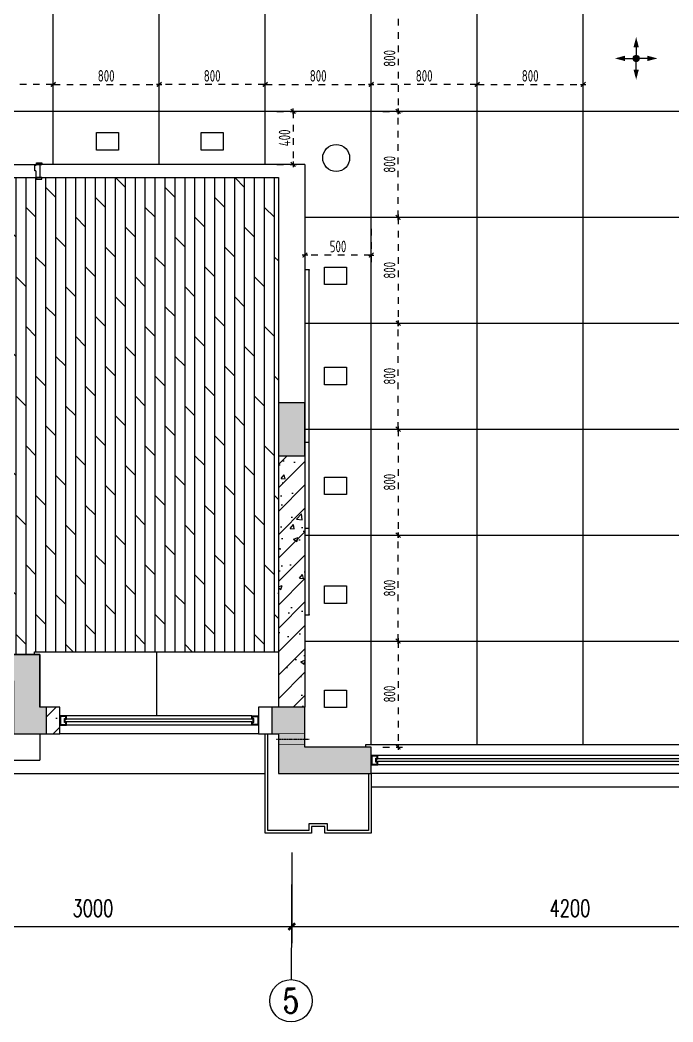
# Model space of a CAD drawing. Extents: x 133656 to 214778, y 12424 to 51506.
# Drawn here: x 183207 to 188135, y 12424 to 19989 of the extents above; entities that cross this region are included whole.
import ezdxf
from ezdxf.enums import TextEntityAlignment as Align

# ---------------------------------------------------------------- set-up
doc = ezdxf.new("R2010")
doc.units = 0
doc.header["$MEASUREMENT"] = 0
doc.linetypes.add('DASH', pattern=[0.35, 0.25, -0.1])
doc.linetypes.add('家具虚线平面', pattern=[100, 50, -50])
doc.layers.get('Defpoints').update_dxf_attribs({"color": 8})
for name, color, linetype in [('A-HATH', 8, 'Continuous'), ('A3.土建轴号', 160, 'Continuous'), ('A32.土建轴线标注', 52, 'Continuous'), ('A4.土建窗户', 152, 'Continuous'), ('AXIS_TEXT', 7, 'Continuous'), ('B4.装修完成面', 112, 'Continuous'), ('E1.地面-(平面图)', 136, 'Continuous'), ('E7.地面_尺寸', 50, 'Continuous'), ('F1.窗台面', 43, 'Continuous'), ('G1.天花造型', 30, 'Continuous'), ('PUB_HATCH', 8, 'Continuous'), ('WALL', 6, 'Continuous'), ('xj', 8, 'Continuous')]:
    doc.layers.add(name, color=color, linetype=linetype)
doc.styles.add('_TCH_AXIS', font='COMPLEX', dxfattribs={"bigfont": 'GBCBIG'})
doc.styles.add('_TCH_DIM_T3', font='SIMPLEX', dxfattribs={"width": 0.705882, "bigfont": 'GBCBIG'})
doc.styles.add('COMPLEX', font='COMPLEX')
doc.styles.add('标注数字', font='dim.shx', dxfattribs={"width": 0.8})
doc.dimstyles.new('_TCH_ARCH&&50', dxfattribs={"dimtxt": 127.5, "dimasz": 50, "dimexe": 125, "dimexo": 150, "dimgap": 75, "dimtad": 1, "dimdec": 0, "dimzin": 0, "dimdsep": 46, "dimtxsty": '_TCH_DIM_T3', "dimblk": 'ARCHTICK', "dimcen": 0.09, "dimclrd": 44, "dimclre": 44, "dimclrt": 2, "dimazin": 2, "dimtfac": 1, "dimtdec": 0, "dimtix": 1, "dimtmove": 2, "dimatfit": 3, "dimldrblk": 'DOT', "dimfxl": 1, "dimtolj": 1, "dimtzin": 0, "dimarcsym": 0})
doc.dimstyles.new('设计2017', dxfattribs={"dimscale": 100, "dimtxt": 2.5, "dimasz": 0.06, "dimexe": 2, "dimexo": 2.5, "dimgap": 0.6, "dimtad": 1, "dimdec": 0, "dimrnd": 5, "dimzin": 0, "dimdsep": 46, "dimtxsty": '标注数字', "dimblk": 'HBA_DIMENSION_TICK', "dimcen": 0.125, "dimclrd": 44, "dimclre": 44, "dimclrt": 50, "dimadec": 0, "dimazin": 0, "dimtfac": 1, "dimtdec": 0, "dimtix": 1, "dimtmove": 0, "dimatfit": 3, "dimldrblk": 'HBA_Leader_Arrow', "dimfxl": 7, "dimfxlon": 1, "dimtvp": 1, "dimtolj": 1, "dimtzin": 0, "dimarcsym": 0})

# ---------------------------------------------------------------- blocks, each defined once
blk = doc.blocks.new('结构')
at = {"layer": 'A-HATH'}
for points in [[(-200, -3950), (-200, -4350), (0, -4350), (0, -3950)], [(-2200, -6050), (-2200, -6450), (-1950, -6450), (-1950, -6250), (-2000, -6250), (-2000, -5850), (-2500, -5850), (-2500, -6050)], [(-200, -6450), (-200, -6750), (500, -6750), (500, -6550), (0, -6550), (0, -6250), (-250, -6250), (-250, -6450)]]:
    blk.add_hatch(color=256, dxfattribs=at).paths.add_polyline_path(points, flags=0)
at = {"layer": 'WALL'}
for points in [[(-200, -3950), (-200, -4350), (0, -4350), (0, -3950), (-200, -3950)], [(-2200, -6050), (-2200, -6450), (-1950, -6450), (-1950, -6250), (-2000, -6250), (-2000, -5850), (-2500, -5850), (-2500, -6050), (-2200, -6050)], [(-200, -6450), (-200, -6750), (500, -6750), (500, -6550), (0, -6550), (0, -6250), (-200, -6250), (-250, -6250), (-250, -6450), (-200, -6450)]]:
    blk.add_lwpolyline(points, close=True, dxfattribs=at)
blk = doc.blocks.new('xj646t23')
at = {"layer": 'xj'}
for points in [[(-108636.8, 596312.8), (-108636.8, 595862.8), (-108986.8, 595862.8), (-108986.8, 595912.8), (-109086.8, 595912.8), (-109086.8, 595862.8), (-109436.8, 595862.8), (-109436.8, 596612.8)], [(-108656.8, 596312.8), (-108656.8, 595882.8), (-108966.8, 595882.8), (-108966.8, 595932.8), (-109106.8, 595932.8), (-109106.8, 595882.8), (-109416.8, 595882.8), (-109416.8, 596612.8)], [(-115036.8, 596312.8), (-109436.8, 596312.8)], [(-108636.8, 596212.8), (-105536.8, 596212.8)]]:
    blk.add_lwpolyline(points, dxfattribs=at)
blk = doc.blocks.new('_AXISO')
blk.add_circle((0, 0), 0.5)
at = {"layer": 'A32.土建轴线标注', "style": 'COMPLEX', "width": 1.041667}
blk.add_attdef('A', text='', height=0.56, dxfattribs=at).set_placement((-0.25, -0.28), (0.25, -0.28), align=Align.FIT)
blk = doc.blocks.new('_ArchTick')
at = {"color": 0, "linetype": 'ByBlock', "const_width": 0.4}
blk.add_lwpolyline([(-0.5, -0.5), (0.5, 0.5)], dxfattribs=at)
blk = doc.blocks.new('*D359')
at = {"layer": 'A3.土建轴号', "color": 44, "lineweight": -2, "transparency": 16777216}
for p, q in [((182257.2, 13552.3), (182257.2, 13018.6)), ((185257.2, 13552.3), (185257.2, 13018.6)), ((182257.2, 13143.6), (185257.2, 13143.6))]:
    blk.add_line(p, q, dxfattribs=at)
at = {"layer": 'Defpoints', "color": 0, "transparency": 16777216}
for p in [(182257.2, 13702.3), (185257.2, 13702.3), (185257.2, 13143.6)]:
    blk.add_point(p, dxfattribs=at)
at = {"layer": 'A3.土建轴号', "color": 44, "lineweight": -2, "transparency": 16777216, "xscale": 50, "yscale": 50, "zscale": 50, "rotation": 180}
blk.add_blockref('_ArchTick', (182257.2, 13143.6), dxfattribs=at)
at = {"layer": 'A3.土建轴号', "color": 44, "lineweight": -2, "transparency": 16777216, "xscale": 50, "yscale": 50, "zscale": 50}
blk.add_blockref('_ArchTick', (185257.2, 13143.6), dxfattribs=at)
at = {"layer": 'A3.土建轴号', "color": 2, "transparency": 16777216, "insert": (183757.2, 13282.3), "char_height": 127.5, "attachment_point": 5, "style": '_TCH_DIM_T3'}
blk.add_mtext('\\A1;3000', dxfattribs=at)
blk = doc.blocks.new('_Dot')
at = {"color": 0, "linetype": 'ByBlock', "lineweight": -2}
blk.add_line((-0.5, 0), (-1, 0), dxfattribs=at)
at = {"color": 0, "linetype": 'ByBlock', "const_width": 0.5}
blk.add_lwpolyline([(-0.25, 0, 1), (0.25, 0, 1)], format="xyb", close=True, dxfattribs=at)
blk = doc.blocks.new('*D360')
at = {"layer": 'A3.土建轴号', "color": 44, "lineweight": -2, "transparency": 16777216}
for p, q in [((185257.2, 13552.3), (185257.2, 13018.6)), ((189457.2, 13552.3), (189457.2, 13018.6)), ((185257.2, 13143.6), (189457.2, 13143.6))]:
    blk.add_line(p, q, dxfattribs=at)
at = {"layer": 'Defpoints', "color": 0, "transparency": 16777216}
for p in [(185257.2, 13702.3), (189457.2, 13702.3), (189457.2, 13143.6)]:
    blk.add_point(p, dxfattribs=at)
at = {"layer": 'A3.土建轴号', "color": 44, "lineweight": -2, "transparency": 16777216, "xscale": 50, "yscale": 50, "zscale": 50, "rotation": 180}
blk.add_blockref('_ArchTick', (185257.2, 13143.6), dxfattribs=at)
at = {"layer": 'A3.土建轴号', "color": 44, "lineweight": -2, "transparency": 16777216, "xscale": 50, "yscale": 50, "zscale": 50}
blk.add_blockref('_ArchTick', (189457.2, 13143.6), dxfattribs=at)
at = {"layer": 'A3.土建轴号', "color": 2, "transparency": 16777216, "insert": (187357.2, 13282.3), "char_height": 127.5, "attachment_point": 5, "style": '_TCH_DIM_T3'}
blk.add_mtext('\\A1;4200', dxfattribs=at)
blk = doc.blocks.new('*U46')
at = {"layer": 'A4.土建窗户'}
for points in [[(0, 1500), (0, 1450), (-25, 1450), (-25, 1460), (-45, 1460), (-45, 1450), (-70, 1450), (-70, 1500)], [(-5, 1495), (-5, 1455), (-20, 1455), (-20, 1465), (-50, 1465), (-50, 1455), (-65, 1455), (-65, 1495)], [(0, 0), (0, 50), (-25, 50), (-25, 40), (-45, 40), (-45, 50), (-70, 50), (-70, 0)], [(-5, 5), (-5, 45), (-20, 45), (-20, 35), (-50, 35), (-50, 45), (-65, 45), (-65, 5)]]:
    blk.add_lwpolyline(points, close=True, dxfattribs=at)
at = {"layer": 'A4.土建窗户', "flags": 128}
for points in [[(-70, 1450), (-70, 50)], [(0, 1450), (0, 50)]]:
    blk.add_lwpolyline(points, dxfattribs=at)
at = {"layer": 'A4.土建窗户', "color": 8, "flags": 128}
for points in [[(-45, 1450), (-45, 50)], [(-25, 1450), (-25, 50)]]:
    blk.add_lwpolyline(points, dxfattribs=at)
blk = doc.blocks.new('*U84')
at = {"layer": 'A4.土建窗户'}
for points in [[(0, 3000), (0, 2950), (-25, 2950), (-25, 2960), (-45, 2960), (-45, 2950), (-70, 2950), (-70, 3000)], [(-5, 2995), (-5, 2955), (-20, 2955), (-20, 2965), (-50, 2965), (-50, 2955), (-65, 2955), (-65, 2995)], [(0, 0), (0, 50), (-25, 50), (-25, 40), (-45, 40), (-45, 50), (-70, 50), (-70, 0)], [(-5, 5), (-5, 45), (-20, 45), (-20, 35), (-50, 35), (-50, 45), (-65, 45), (-65, 5)]]:
    blk.add_lwpolyline(points, close=True, dxfattribs=at)
at = {"layer": 'A4.土建窗户', "flags": 128}
for points in [[(-70, 2950), (-70, 50)], [(0, 2950), (0, 50)]]:
    blk.add_lwpolyline(points, dxfattribs=at)
at = {"layer": 'A4.土建窗户', "color": 8, "flags": 128}
for points in [[(-45, 2950), (-45, 50)], [(-25, 2950), (-25, 50)]]:
    blk.add_lwpolyline(points, dxfattribs=at)
blk = doc.blocks.new('线条方形')
at = {"color": 0}
blk.add_lwpolyline([(0, -12), (0, 0), (-40, 0)], dxfattribs=at)
blk.add_lwpolyline([(-40, 0), (0, 0), (0, -12), (-40, -12)], close=True, dxfattribs=at)
blk = doc.blocks.new('*U242')
at = {"color": 33}
for p, q in [((830, -52), (830, 0)), ((840, 0), (830, 0)), ((860, -100), (860, 0)), ((-40, -100), (-40, 0)), ((-20, 0), (-10, 0)), ((-10, -52), (-10, 0)), ((-10, -52), (-1, -52)), ((-1, -52), (-1, -92)), ((830, -52), (821, -52)), ((821, -52), (821, -92)), ((-15, -100), (-10, -100)), ((-10, -100), (-10, -92)), ((-10, -92), (-1, -92)), ((830, -92), (821, -92)), ((830, -100), (830, -92)), ((835, -100), (830, -100))]:
    blk.add_line(p, q, dxfattribs=at)
at = {"layer": 'E1.地面-(平面图)'}
for p, q in [((-10, 0), (830, 0)), ((-10, -100), (830, -100))]:
    blk.add_line(p, q, dxfattribs=at)
at = {"layer": 'G1.天花造型', "color": 4}
for p, q in [((-10, 0), (830, 0)), ((-10, 0), (830, 0)), ((-10, -100), (830, -100)), ((-10, -100), (830, -100))]:
    blk.add_line(p, q, dxfattribs=at)
at = {"color": 33, "xscale": -1, "rotation": 180}
blk.add_blockref('线条方形', (-15, 0), dxfattribs=at)
at = {"color": 33, "rotation": 180}
blk.add_blockref('线条方形', (835, 0), dxfattribs=at)
at = {"color": 33}
blk.add_blockref('线条方形', (-15, -100), dxfattribs=at)
at = {"color": 33, "xscale": -1}
blk.add_blockref('线条方形', (835, -100), dxfattribs=at)
blk = doc.blocks.new('ktd')
at = {"linetype": 'DASH'}
blk.add_line((113700.2, -35187.8), (113700.2, -34938.3), dxfattribs=at)
at = {"linetype": 'DASH', "const_width": 5}
blk.add_lwpolyline([(113700.2, -35170.7), (113660.2, -35170.7), (113660.2, -34970.7), (113740.2, -34970.7), (113740.2, -35170.7)], close=True, dxfattribs=at)
blk = doc.blocks.new('直角铺装起始点')
at = {"ltscale": 0.002}
h = blk.add_hatch(color=256, dxfattribs=at)
h.dxf.hatch_style = 1
edge = h.paths.add_edge_path()
edge.add_arc((0, 0), 0.553, -90, 270, ccw=False)
for p in [(0, -2.12), (2.12, 0)]:
    blk.add_line(p, (0, 0), dxfattribs=at)
at = {"ltscale": 0.002, "const_width": 0.0375}
for points in [[(-0.18, 0), (2.12, 0)], [(0, 0), (0, -2.3)]]:
    blk.add_lwpolyline(points, dxfattribs=at)
at = {"ltscale": 0.002}
for points in [[(4.02, 0, 0, 1, 0), (2.12, 0, 0.25, 0.25, 0)], [(0, -4.02, 0, 1, 0), (0, -2.12, 0.25, 0.25, 0)]]:
    blk.add_lwpolyline(points, format="xyseb", dxfattribs=at)
blk.add_circle((0, 0), 0.553, dxfattribs=at)
blk = doc.blocks.new('HBA_DIMENSION_TICK')
at = {"color": 0, "linetype": 'ByBlock'}
for p, q in [((-10, 0), (0, 0)), ((0, 0), (10, 0))]:
    blk.add_line(p, q, dxfattribs=at)
at = {"color": 50, "linetype": 'ByBlock'}
blk.add_solid([(-10, -7), (-7, -10), (7, 10), (10, 7)], dxfattribs=at)
blk = doc.blocks.new('*D340')
at = {"layer": 'Defpoints', "color": 0, "linetype": '家具虚线平面', "transparency": 16777216}
for p in [(187457.2, 19503.2), (186657.2, 19299.6), (187457.2, 19299.6)]:
    blk.add_point(p, dxfattribs=at)
at = {"layer": 'E7.地面_尺寸', "color": 44, "linetype": '家具虚线平面', "lineweight": -2, "transparency": 16777216}
for p, q in [((186657.2, 19387.1), (186657.2, 19573.2)), ((187457.2, 19387.1), (187457.2, 19573.2)), ((186659.3, 19503.2), (187455.1, 19503.2))]:
    blk.add_line(p, q, dxfattribs=at)
at = {"layer": 'E7.地面_尺寸', "color": 44, "linetype": '家具虚线平面', "lineweight": -2, "transparency": 16777216, "xscale": 2.1, "yscale": 2.1, "zscale": 2.1, "rotation": 180}
blk.add_blockref('HBA_DIMENSION_TICK', (186657.2, 19503.2), dxfattribs=at)
at = {"layer": 'E7.地面_尺寸', "color": 44, "linetype": '家具虚线平面', "lineweight": -2, "transparency": 16777216, "xscale": 2.1, "yscale": 2.1, "zscale": 2.1}
blk.add_blockref('HBA_DIMENSION_TICK', (187457.2, 19503.2), dxfattribs=at)
at = {"layer": 'E7.地面_尺寸', "color": 50, "linetype": '家具虚线平面', "transparency": 16777216, "insert": (187057.2, 19567.9), "char_height": 87.5, "attachment_point": 5, "style": '标注数字'}
blk.add_mtext('\\A1;800', dxfattribs=at)
blk = doc.blocks.new('HBA_Leader_Arrow')
at = {"color": 0, "linetype": 'ByBlock', "ltscale": 0.5}
blk.add_line((3.5, 0), (-10, 0), dxfattribs=at)
for points in [[(-11, 11.3), (-6.6, 14.4), (-0.6, 0), (3.5, 0)], [(-11, -11.3), (-6.6, -14.4), (-0.6, 0), (3.5, 0)]]:
    blk.add_solid(points, dxfattribs=at)
blk = doc.blocks.new('*D341')
at = {"layer": 'Defpoints', "color": 0, "linetype": '家具虚线平面', "transparency": 16777216}
for p in [(185857.2, 19503.2), (185857.2, 19299.6), (186657.2, 19299.6)]:
    blk.add_point(p, dxfattribs=at)
at = {"layer": 'E7.地面_尺寸', "color": 44, "linetype": '家具虚线平面', "lineweight": -2, "transparency": 16777216}
for p, q in [((185857.2, 19387.1), (185857.2, 19573.2)), ((186657.2, 19387.1), (186657.2, 19573.2)), ((186655.1, 19503.2), (185859.3, 19503.2))]:
    blk.add_line(p, q, dxfattribs=at)
at = {"layer": 'E7.地面_尺寸', "color": 44, "linetype": '家具虚线平面', "lineweight": -2, "transparency": 16777216, "xscale": 2.1, "yscale": 2.1, "zscale": 2.1, "rotation": 180}
blk.add_blockref('HBA_DIMENSION_TICK', (185857.2, 19503.2), dxfattribs=at)
at = {"layer": 'E7.地面_尺寸', "color": 44, "linetype": '家具虚线平面', "lineweight": -2, "transparency": 16777216, "xscale": 2.1, "yscale": 2.1, "zscale": 2.1}
blk.add_blockref('HBA_DIMENSION_TICK', (186657.2, 19503.2), dxfattribs=at)
at = {"layer": 'E7.地面_尺寸', "color": 50, "linetype": '家具虚线平面', "transparency": 16777216, "insert": (186257.2, 19567.9), "char_height": 87.5, "attachment_point": 5, "style": '标注数字'}
blk.add_mtext('\\A1;800', dxfattribs=at)
blk = doc.blocks.new('*D342')
at = {"layer": 'Defpoints', "color": 0, "linetype": '家具虚线平面', "transparency": 16777216}
for p in [(184257.2, 19503.2), (183457.2, 19299.6), (184257.2, 19299.6)]:
    blk.add_point(p, dxfattribs=at)
at = {"layer": 'E7.地面_尺寸', "color": 44, "linetype": '家具虚线平面', "lineweight": -2, "transparency": 16777216}
for p, q in [((183457.2, 19387.1), (183457.2, 19573.2)), ((184257.2, 19387.1), (184257.2, 19573.2)), ((183459.3, 19503.2), (184255.1, 19503.2))]:
    blk.add_line(p, q, dxfattribs=at)
at = {"layer": 'E7.地面_尺寸', "color": 44, "linetype": '家具虚线平面', "lineweight": -2, "transparency": 16777216, "xscale": 2.1, "yscale": 2.1, "zscale": 2.1, "rotation": 180}
blk.add_blockref('HBA_DIMENSION_TICK', (183457.2, 19503.2), dxfattribs=at)
at = {"layer": 'E7.地面_尺寸', "color": 44, "linetype": '家具虚线平面', "lineweight": -2, "transparency": 16777216, "xscale": 2.1, "yscale": 2.1, "zscale": 2.1}
blk.add_blockref('HBA_DIMENSION_TICK', (184257.2, 19503.2), dxfattribs=at)
at = {"layer": 'E7.地面_尺寸', "color": 50, "linetype": '家具虚线平面', "transparency": 16777216, "insert": (183857.2, 19567.9), "char_height": 87.5, "attachment_point": 5, "style": '标注数字'}
blk.add_mtext('\\A1;800', dxfattribs=at)
blk = doc.blocks.new('*D343')
at = {"layer": 'Defpoints', "color": 0, "linetype": '家具虚线平面', "transparency": 16777216}
for p in [(182657.2, 19503.2), (182657.2, 19299.6), (183457.2, 19299.6)]:
    blk.add_point(p, dxfattribs=at)
at = {"layer": 'E7.地面_尺寸', "color": 44, "linetype": '家具虚线平面', "lineweight": -2, "transparency": 16777216}
for p, q in [((182657.2, 19387.1), (182657.2, 19573.2)), ((183457.2, 19387.1), (183457.2, 19573.2)), ((183455.1, 19503.2), (182659.3, 19503.2))]:
    blk.add_line(p, q, dxfattribs=at)
at = {"layer": 'E7.地面_尺寸', "color": 44, "linetype": '家具虚线平面', "lineweight": -2, "transparency": 16777216, "xscale": 2.1, "yscale": 2.1, "zscale": 2.1, "rotation": 180}
blk.add_blockref('HBA_DIMENSION_TICK', (182657.2, 19503.2), dxfattribs=at)
at = {"layer": 'E7.地面_尺寸', "color": 44, "linetype": '家具虚线平面', "lineweight": -2, "transparency": 16777216, "xscale": 2.1, "yscale": 2.1, "zscale": 2.1}
blk.add_blockref('HBA_DIMENSION_TICK', (183457.2, 19503.2), dxfattribs=at)
at = {"layer": 'E7.地面_尺寸', "color": 50, "linetype": '家具虚线平面', "transparency": 16777216, "insert": (183057.2, 19567.9), "char_height": 87.5, "attachment_point": 5, "style": '标注数字'}
blk.add_mtext('\\A1;800', dxfattribs=at)
blk = doc.blocks.new('*D344')
at = {"layer": 'Defpoints', "color": 0, "linetype": '家具虚线平面', "transparency": 16777216}
for p in [(184257.2, 19503.2), (184257.2, 19299.6), (185057.2, 19299.6)]:
    blk.add_point(p, dxfattribs=at)
at = {"layer": 'E7.地面_尺寸', "color": 44, "linetype": '家具虚线平面', "lineweight": -2, "transparency": 16777216}
for p, q in [((184257.2, 19387.1), (184257.2, 19573.2)), ((185057.2, 19387.1), (185057.2, 19573.2)), ((185055.1, 19503.2), (184259.3, 19503.2))]:
    blk.add_line(p, q, dxfattribs=at)
at = {"layer": 'E7.地面_尺寸', "color": 44, "linetype": '家具虚线平面', "lineweight": -2, "transparency": 16777216, "xscale": 2.1, "yscale": 2.1, "zscale": 2.1, "rotation": 180}
blk.add_blockref('HBA_DIMENSION_TICK', (184257.2, 19503.2), dxfattribs=at)
at = {"layer": 'E7.地面_尺寸', "color": 44, "linetype": '家具虚线平面', "lineweight": -2, "transparency": 16777216, "xscale": 2.1, "yscale": 2.1, "zscale": 2.1}
blk.add_blockref('HBA_DIMENSION_TICK', (185057.2, 19503.2), dxfattribs=at)
at = {"layer": 'E7.地面_尺寸', "color": 50, "linetype": '家具虚线平面', "transparency": 16777216, "insert": (184657.2, 19567.9), "char_height": 87.5, "attachment_point": 5, "style": '标注数字'}
blk.add_mtext('\\A1;800', dxfattribs=at)
blk = doc.blocks.new('*D345')
at = {"layer": 'Defpoints', "color": 0, "linetype": '家具虚线平面', "transparency": 16777216}
for p in [(185857.2, 19503.2), (185057.2, 19299.6), (185857.2, 19299.6)]:
    blk.add_point(p, dxfattribs=at)
at = {"layer": 'E7.地面_尺寸', "color": 44, "linetype": '家具虚线平面', "lineweight": -2, "transparency": 16777216}
for p, q in [((185057.2, 19387.1), (185057.2, 19573.2)), ((185857.2, 19387.1), (185857.2, 19573.2)), ((185059.3, 19503.2), (185855.1, 19503.2))]:
    blk.add_line(p, q, dxfattribs=at)
at = {"layer": 'E7.地面_尺寸', "color": 44, "linetype": '家具虚线平面', "lineweight": -2, "transparency": 16777216, "xscale": 2.1, "yscale": 2.1, "zscale": 2.1, "rotation": 180}
blk.add_blockref('HBA_DIMENSION_TICK', (185057.2, 19503.2), dxfattribs=at)
at = {"layer": 'E7.地面_尺寸', "color": 44, "linetype": '家具虚线平面', "lineweight": -2, "transparency": 16777216, "xscale": 2.1, "yscale": 2.1, "zscale": 2.1}
blk.add_blockref('HBA_DIMENSION_TICK', (185857.2, 19503.2), dxfattribs=at)
at = {"layer": 'E7.地面_尺寸', "color": 50, "linetype": '家具虚线平面', "transparency": 16777216, "insert": (185457.2, 19567.9), "char_height": 87.5, "attachment_point": 5, "style": '标注数字'}
blk.add_mtext('\\A1;800', dxfattribs=at)
blk = doc.blocks.new('*D347')
at = {"layer": 'Defpoints', "color": 0, "linetype": '家具虚线平面', "transparency": 16777216}
for p in [(185857.2, 19299.6), (186060.7, 19299.6), (185857.2, 18499.6)]:
    blk.add_point(p, dxfattribs=at)
at = {"layer": 'E7.地面_尺寸', "color": 44, "linetype": '家具虚线平面', "lineweight": -2, "transparency": 16777216}
for p, q in [((185944.7, 19299.6), (186130.7, 19299.6)), ((186060.7, 18501.7), (186060.7, 19297.5)), ((185944.7, 18499.6), (186130.7, 18499.6))]:
    blk.add_line(p, q, dxfattribs=at)
at = {"layer": 'E7.地面_尺寸', "color": 44, "linetype": '家具虚线平面', "lineweight": -2, "transparency": 16777216, "xscale": 2.1, "yscale": 2.1, "zscale": 2.1}
for p, rotation in [((186060.7, 19299.6), 90), ((186060.7, 18499.6), 270)]:
    blk.add_blockref('HBA_DIMENSION_TICK', p, dxfattribs=dict(at, rotation=rotation))
at = {"layer": 'E7.地面_尺寸', "color": 50, "linetype": '家具虚线平面', "transparency": 16777216, "insert": (185995.9, 18899.6), "char_height": 87.5, "attachment_point": 5, "rotation": 90, "style": '标注数字'}
blk.add_mtext('\\A1;800', dxfattribs=at)
blk = doc.blocks.new('*D348')
at = {"layer": 'Defpoints', "color": 0, "linetype": '家具虚线平面', "transparency": 16777216}
for p in [(185857.2, 20099.6), (185857.2, 19299.6), (186060.7, 19299.6)]:
    blk.add_point(p, dxfattribs=at)
at = {"layer": 'E7.地面_尺寸', "color": 44, "linetype": '家具虚线平面', "lineweight": -2, "transparency": 16777216}
for p, q in [((185944.7, 20099.6), (186130.7, 20099.6)), ((186060.7, 20097.5), (186060.7, 19301.7)), ((185944.7, 19299.6), (186130.7, 19299.6))]:
    blk.add_line(p, q, dxfattribs=at)
at = {"layer": 'E7.地面_尺寸', "color": 44, "linetype": '家具虚线平面', "lineweight": -2, "transparency": 16777216, "xscale": 2.1, "yscale": 2.1, "zscale": 2.1}
for p, rotation in [((186060.7, 20099.6), 90), ((186060.7, 19299.6), 270)]:
    blk.add_blockref('HBA_DIMENSION_TICK', p, dxfattribs=dict(at, rotation=rotation))
at = {"layer": 'E7.地面_尺寸', "color": 50, "linetype": '家具虚线平面', "transparency": 16777216, "insert": (185995.9, 19699.6), "char_height": 87.5, "attachment_point": 5, "rotation": 90, "style": '标注数字'}
blk.add_mtext('\\A1;800', dxfattribs=at)
blk = doc.blocks.new('*D353')
at = {"layer": 'Defpoints', "color": 0, "linetype": '家具虚线平面', "transparency": 16777216}
for p in [(185857.2, 18499.6), (185857.2, 17699.6), (186060.7, 17699.6)]:
    blk.add_point(p, dxfattribs=at)
at = {"layer": 'E7.地面_尺寸', "color": 44, "linetype": '家具虚线平面', "lineweight": -2, "transparency": 16777216}
for p, q in [((185944.7, 18499.6), (186130.7, 18499.6)), ((186060.7, 18497.5), (186060.7, 17701.7)), ((185944.7, 17699.6), (186130.7, 17699.6))]:
    blk.add_line(p, q, dxfattribs=at)
at = {"layer": 'E7.地面_尺寸', "color": 44, "linetype": '家具虚线平面', "lineweight": -2, "transparency": 16777216, "xscale": 2.1, "yscale": 2.1, "zscale": 2.1}
for p, rotation in [((186060.7, 18499.6), 90), ((186060.7, 17699.6), 270)]:
    blk.add_blockref('HBA_DIMENSION_TICK', p, dxfattribs=dict(at, rotation=rotation))
at = {"layer": 'E7.地面_尺寸', "color": 50, "linetype": '家具虚线平面', "transparency": 16777216, "insert": (185995.9, 18099.6), "char_height": 87.5, "attachment_point": 5, "rotation": 90, "style": '标注数字'}
blk.add_mtext('\\A1;800', dxfattribs=at)
blk = doc.blocks.new('*D354')
at = {"layer": 'Defpoints', "color": 0, "linetype": '家具虚线平面', "transparency": 16777216}
for p in [(185857.2, 17699.6), (186060.7, 17699.6), (185857.2, 16899.6)]:
    blk.add_point(p, dxfattribs=at)
at = {"layer": 'E7.地面_尺寸', "color": 44, "linetype": '家具虚线平面', "lineweight": -2, "transparency": 16777216}
for p, q in [((185944.7, 17699.6), (186130.7, 17699.6)), ((186060.7, 16901.7), (186060.7, 17697.5)), ((185944.7, 16899.6), (186130.7, 16899.6))]:
    blk.add_line(p, q, dxfattribs=at)
at = {"layer": 'E7.地面_尺寸', "color": 44, "linetype": '家具虚线平面', "lineweight": -2, "transparency": 16777216, "xscale": 2.1, "yscale": 2.1, "zscale": 2.1}
for p, rotation in [((186060.7, 17699.6), 90), ((186060.7, 16899.6), 270)]:
    blk.add_blockref('HBA_DIMENSION_TICK', p, dxfattribs=dict(at, rotation=rotation))
at = {"layer": 'E7.地面_尺寸', "color": 50, "linetype": '家具虚线平面', "transparency": 16777216, "insert": (185995.9, 17299.6), "char_height": 87.5, "attachment_point": 5, "rotation": 90, "style": '标注数字'}
blk.add_mtext('\\A1;800', dxfattribs=at)
blk = doc.blocks.new('*D355')
at = {"layer": 'Defpoints', "color": 0, "linetype": '家具虚线平面', "transparency": 16777216}
for p in [(185857.2, 16899.6), (185857.2, 16099.6), (186060.7, 16099.6)]:
    blk.add_point(p, dxfattribs=at)
at = {"layer": 'E7.地面_尺寸', "color": 44, "linetype": '家具虚线平面', "lineweight": -2, "transparency": 16777216}
for p, q in [((185944.7, 16899.6), (186130.7, 16899.6)), ((186060.7, 16897.5), (186060.7, 16101.7)), ((185944.7, 16099.6), (186130.7, 16099.6))]:
    blk.add_line(p, q, dxfattribs=at)
at = {"layer": 'E7.地面_尺寸', "color": 44, "linetype": '家具虚线平面', "lineweight": -2, "transparency": 16777216, "xscale": 2.1, "yscale": 2.1, "zscale": 2.1}
for p, rotation in [((186060.7, 16899.6), 90), ((186060.7, 16099.6), 270)]:
    blk.add_blockref('HBA_DIMENSION_TICK', p, dxfattribs=dict(at, rotation=rotation))
at = {"layer": 'E7.地面_尺寸', "color": 50, "linetype": '家具虚线平面', "transparency": 16777216, "insert": (185995.9, 16499.6), "char_height": 87.5, "attachment_point": 5, "rotation": 90, "style": '标注数字'}
blk.add_mtext('\\A1;800', dxfattribs=at)
blk = doc.blocks.new('*D356')
at = {"layer": 'Defpoints', "color": 0, "linetype": '家具虚线平面', "transparency": 16777216}
for p in [(185857.2, 15299.6), (185857.2, 14499.6), (186060.7, 14499.6)]:
    blk.add_point(p, dxfattribs=at)
at = {"layer": 'E7.地面_尺寸', "color": 44, "linetype": '家具虚线平面', "lineweight": -2, "transparency": 16777216}
for p, q in [((185944.7, 15299.6), (186130.7, 15299.6)), ((186060.7, 15297.5), (186060.7, 14501.7)), ((185944.7, 14499.6), (186130.7, 14499.6))]:
    blk.add_line(p, q, dxfattribs=at)
at = {"layer": 'E7.地面_尺寸', "color": 44, "linetype": '家具虚线平面', "lineweight": -2, "transparency": 16777216, "xscale": 2.1, "yscale": 2.1, "zscale": 2.1}
for p, rotation in [((186060.7, 15299.6), 90), ((186060.7, 14499.6), 270)]:
    blk.add_blockref('HBA_DIMENSION_TICK', p, dxfattribs=dict(at, rotation=rotation))
at = {"layer": 'E7.地面_尺寸', "color": 50, "linetype": '家具虚线平面', "transparency": 16777216, "insert": (185995.9, 14899.6), "char_height": 87.5, "attachment_point": 5, "rotation": 90, "style": '标注数字'}
blk.add_mtext('\\A1;800', dxfattribs=at)
blk = doc.blocks.new('*D357')
at = {"layer": 'Defpoints', "color": 0, "linetype": '家具虚线平面', "transparency": 16777216}
for p in [(185857.2, 16099.6), (186060.7, 16099.6), (185857.2, 15299.6)]:
    blk.add_point(p, dxfattribs=at)
at = {"layer": 'E7.地面_尺寸', "color": 44, "linetype": '家具虚线平面', "lineweight": -2, "transparency": 16777216}
for p, q in [((185944.7, 16099.6), (186130.7, 16099.6)), ((186060.7, 15301.7), (186060.7, 16097.5)), ((185944.7, 15299.6), (186130.7, 15299.6))]:
    blk.add_line(p, q, dxfattribs=at)
at = {"layer": 'E7.地面_尺寸', "color": 44, "linetype": '家具虚线平面', "lineweight": -2, "transparency": 16777216, "xscale": 2.1, "yscale": 2.1, "zscale": 2.1}
for p, rotation in [((186060.7, 16099.6), 90), ((186060.7, 15299.6), 270)]:
    blk.add_blockref('HBA_DIMENSION_TICK', p, dxfattribs=dict(at, rotation=rotation))
at = {"layer": 'E7.地面_尺寸', "color": 50, "linetype": '家具虚线平面', "transparency": 16777216, "insert": (185995.9, 15699.6), "char_height": 87.5, "attachment_point": 5, "rotation": 90, "style": '标注数字'}
blk.add_mtext('\\A1;800', dxfattribs=at)
blk = doc.blocks.new('*D333')
at = {"layer": 'Defpoints', "color": 0, "linetype": '家具虚线平面', "transparency": 16777216}
for p in [(185057.2, 19299.6), (185057.2, 18899.6), (185268.3, 18899.6)]:
    blk.add_point(p, dxfattribs=at)
at = {"layer": 'E7.地面_尺寸', "color": 44, "linetype": '家具虚线平面', "lineweight": -2, "transparency": 16777216}
for p, q in [((185144.7, 19299.6), (185338.3, 19299.6)), ((185268.3, 19297.5), (185268.3, 18901.7)), ((185144.7, 18899.6), (185338.3, 18899.6))]:
    blk.add_line(p, q, dxfattribs=at)
at = {"layer": 'E7.地面_尺寸', "color": 44, "linetype": '家具虚线平面', "lineweight": -2, "transparency": 16777216, "xscale": 2.1, "yscale": 2.1, "zscale": 2.1}
for p, rotation in [((185268.3, 19299.6), 90), ((185268.3, 18899.6), 270)]:
    blk.add_blockref('HBA_DIMENSION_TICK', p, dxfattribs=dict(at, rotation=rotation))
at = {"layer": 'E7.地面_尺寸', "color": 50, "linetype": '家具虚线平面', "transparency": 16777216, "insert": (185203.5, 19099.6), "char_height": 87.5, "attachment_point": 5, "rotation": 90, "style": '标注数字'}
blk.add_mtext('\\A1;400', dxfattribs=at)
blk = doc.blocks.new('*D335')
at = {"layer": 'Defpoints', "color": 0, "linetype": '家具虚线平面', "transparency": 16777216}
for p in [(185357.2, 18499.6), (185857.2, 18499.6), (185357.2, 18214.8)]:
    blk.add_point(p, dxfattribs=at)
at = {"layer": 'E7.地面_尺寸', "color": 44, "linetype": '家具虚线平面', "lineweight": -2, "transparency": 16777216}
for p, q in [((185357.2, 18412.1), (185357.2, 18144.8)), ((185857.2, 18412.1), (185857.2, 18144.8)), ((185855.1, 18214.8), (185359.3, 18214.8))]:
    blk.add_line(p, q, dxfattribs=at)
at = {"layer": 'E7.地面_尺寸', "color": 44, "linetype": '家具虚线平面', "lineweight": -2, "transparency": 16777216, "xscale": 2.1, "yscale": 2.1, "zscale": 2.1, "rotation": 180}
blk.add_blockref('HBA_DIMENSION_TICK', (185357.2, 18214.8), dxfattribs=at)
at = {"layer": 'E7.地面_尺寸', "color": 44, "linetype": '家具虚线平面', "lineweight": -2, "transparency": 16777216, "xscale": 2.1, "yscale": 2.1, "zscale": 2.1}
blk.add_blockref('HBA_DIMENSION_TICK', (185857.2, 18214.8), dxfattribs=at)
at = {"layer": 'E7.地面_尺寸', "color": 50, "linetype": '家具虚线平面', "transparency": 16777216, "insert": (185607.2, 18279.5), "char_height": 87.5, "attachment_point": 5, "style": '标注数字'}
blk.add_mtext('\\A1;500', dxfattribs=at)

msp = doc.modelspace()

# ---------------------------------------------------------------- hatches: boundary and pattern name
at = {"layer": 'E1.地面-(平面图)'}
h = msp.add_hatch(dxfattribs=at)
h.set_pattern_fill('_USER', color=256, scale=800, double=1, pattern_type=0)
h.set_pattern_definition([(0, (188257.16, 20099.6), (0, 800), []), (90, (188257.16, 20099.6), (-800, 5e-14), [])])
h.paths.add_polyline_path([(188257.2, 23099.6), (185357.2, 23099.6), (185357.2, 20099.6), (182257.2, 20099.6), (182257.2, 18899.6), (185357.2, 18899.6), (185357.2, 14499.6), (185817.2, 14499.6), (185817.2, 14519.6), (188897.2, 14519.6), (188897.2, 14499.6), (189357.2, 14499.6), (189357.2, 18899.6), (189907.2, 18899.6), (189907.2, 20099.6), (188257.2, 20099.6)])
h = msp.add_hatch(dxfattribs=at)
h.set_pattern_fill('DOLMIT', color=8, scale=300, angle=90)
h.set_pattern_definition([(90, (183927.16, 11899.63), (-75, 5e-15), []), (135, (183927.16, 11899.63), (-150, -150), [106.066, -212.132])])
h.paths.add_polyline_path([(183317.2, 15199.6), (183317.2, 15219.6), (184897.2, 15219.6), (184897.2, 15219.6), (185157.2, 15219.6), (185157.2, 18799.6), (182357.2, 18799.6), (182357.2, 15199.6)])
at = {"layer": 'PUB_HATCH'}
h = msp.add_hatch(dxfattribs=at)
h.set_pattern_fill('钢筋混凝土', color=256, scale=50, style=0)
h.set_pattern_definition([(45, (236182.2, 2073.4), (-88.38835, 88.38835), []), (50, (236182.2, 2073.4), (358.6301, -31.376), [37.5, -412.5]), (355, (236182.2, 2073.4), (-69.3757, 376.096), [30, -330]), (100.4514, (236212.1, 2070.8), (289.2547, 344.7198), [31.87, -350.571]), (46.1842, (236182.2, 2173.4), (533.6205, -82.7595), [56.25, -618.75]), (96.6356, (236226.67, 2166.5), (467.3314, 487.059), [47.805, -525.8565]), (351.1842, (236182.2, 2173.4), (467.331, 487.0593), [45, -495]), (21, (236232.2, 2148.4), (298.4535, -201.3094), [37.5, -412.5]), (326, (236232.2, 2148.4), (121.6577, 362.575), [30, -330]), (71.4514, (236257.07, 2131.63), (420.1113, 161.2652), [31.87, -350.571]), (37.5, (236182.2, 2073.4), (6.07993, 166.44693), [0, -326, 0, -335, 0, -331.25]), (7.5, (236182.2, 2073.4), (131.53477, 197.20586), [0, -191, 0, -318.5, 0, -126.25]), (327.5, (236070.7, 2073.4), (266.91122, -11.27744), [0, -125, 0, -390, 0, -517.5]), (317.5, (236020.7, 2073.4), (291.5931, 50.0525), [0, -162.5, 0, -259, 0, -367.5])])
h.paths.add_polyline_path([(185357.2, 14799.6), (185357.2, 16699.6), (185157.2, 16699.6), (185157.2, 14799.6)])
h = msp.add_hatch(dxfattribs=at)
h.set_pattern_fill('钢筋混凝土', color=256, scale=50, style=0)
h.set_pattern_definition([(45, (240832.2, -326.6), (-88.38835, 88.38835), []), (50, (240832.2, -326.6), (358.6301, -31.376), [37.5, -412.5]), (355, (240832.2, -326.6), (-69.3757, 376.096), [30, -330]), (100.4514, (240862.1, -329.2), (289.2547, 344.7198), [31.87, -350.571]), (46.1842, (240832.2, -226.6), (533.6205, -82.7595), [56.25, -618.75]), (96.6356, (240876.67, -233.5), (467.3314, 487.059), [47.805, -525.8565]), (351.1842, (240832.2, -226.6), (467.331, 487.0593), [45, -495]), (21, (240882.2, -251.6), (298.4535, -201.3094), [37.5, -412.5]), (326, (240882.2, -251.6), (121.6577, 362.575), [30, -330]), (71.4514, (240907.07, -268.37), (420.1113, 161.2652), [31.87, -350.571]), (37.5, (240832.2, -326.6), (6.07993, 166.44693), [0, -326, 0, -335, 0, -331.25]), (7.5, (240832.2, -326.6), (131.53477, 197.20586), [0, -191, 0, -318.5, 0, -126.25]), (327.5, (240720.7, -326.6), (266.91122, -11.27744), [0, -125, 0, -390, 0, -517.5]), (317.5, (240670.7, -326.6), (291.5931, 50.0525), [0, -162.5, 0, -259, 0, -367.5])])
h.paths.add_polyline_path([(183507.2, 14599.6), (183507.2, 14799.6), (183407.2, 14799.6), (183407.2, 14599.6)])

# ---------------------------------------------------------------- linework, layer by layer
at = {"layer": 'A3.土建轴号'}
msp.add_line((185257.2, 13702.3), (185252.4, 12743.7), dxfattribs=at)
at = {"layer": 'A4.土建窗户'}
for p, q in [((185007.2, 14599.6), (183507.2, 14599.6)), ((188857.2, 14299.6), (185857.2, 14299.6))]:
    msp.add_line(p, q, dxfattribs=at)
at = {"layer": 'B4.装修完成面'}
for p, q in [((185387.2, 16799.6), (185357.2, 16799.6)), ((185387.2, 16149.6), (185357.2, 16149.6))]:
    msp.add_line(p, q, dxfattribs=at)
msp.add_lwpolyline([(185357.2, 18104.6), (185390.2, 18104.6), (185390.2, 18099.6), (185387.2, 18099.6), (185387.2, 15499.6), (185390.2, 15499.6), (185390.2, 15494.6), (185357.2, 15494.6)], dxfattribs=at)
at = {"layer": 'E1.地面-(平面图)', "color": 8}
msp.add_line((184237.2, 15219.6), (184237.2, 14734.6), dxfattribs=at)
at = {"layer": 'E1.地面-(平面图)', "color": 3}
for points in [[(183784, 19139), (183949.9, 19139), (183949.9, 19006.4), (183784, 19006.4)], [(184573.1, 19139), (184739.1, 19139), (184739.1, 19006.4), (184573.1, 19006.4)], [(185504.4, 18124.2), (185670.3, 18124.2), (185670.3, 17991.5), (185504.4, 17991.5)], [(185504.4, 17367), (185670.3, 17367), (185670.3, 17234.3), (185504.4, 17234.3)], [(185504.4, 16538.2), (185670.3, 16538.2), (185670.3, 16405.6), (185504.4, 16405.6)], [(185504.4, 15716.8), (185670.3, 15716.8), (185670.3, 15584.1), (185504.4, 15584.1)], [(185504.4, 14930.2), (185670.3, 14930.2), (185670.3, 14797.6), (185504.4, 14797.6)]]:
    msp.add_lwpolyline(points, close=True, dxfattribs=at)
at = {"layer": 'E1.地面-(平面图)', "color": 1}
msp.add_circle((185593.1, 18948), 101.7, dxfattribs=at)
at = {"layer": 'F1.窗台面'}
for points in [[(183317.2, 15199.6), (183317.2, 15219.6), (185157.2, 15219.6)], [(185817.2, 14499.6), (185817.2, 14519.6), (188897.2, 14519.6), (188897.2, 14499.6)]]:
    msp.add_lwpolyline(points, dxfattribs=at)
at = {"layer": 'WALL'}
for p, q in [((185357.2, 18899.6), (183357.2, 18899.6)), ((183357.2, 18899.6), (183357.2, 18799.6)), ((185357.2, 18899.6), (185357.2, 14799.6)), ((183357.2, 18799.6), (185157.2, 18799.6)), ((185157.2, 18799.6), (185157.2, 14799.6)), ((182357.2, 15199.6), (183357.2, 15199.6)), ((183357.2, 15199.6), (183357.2, 14799.6)), ((183507.2, 14799.6), (183357.2, 14799.6)), ((183507.2, 14599.6), (183507.2, 14799.6)), ((185157.2, 14799.6), (185007.2, 14799.6)), ((185007.2, 14799.6), (185007.2, 14599.6)), ((183357.2, 14599.6), (183507.2, 14599.6)), ((183357.2, 14599.6), (183357.2, 14399.6)), ((185007.2, 14599.6), (185157.2, 14599.6)), ((185157.2, 14599.6), (185157.2, 14299.6)), ((181757.2, 14399.6), (183357.2, 14399.6))]:
    msp.add_line(p, q, dxfattribs=at)

# ---------------------------------------------------------------- block references
at = {"layer": 'A3.土建轴号'}
ref = msp.add_blockref('_AXISO', (185252.4, 12583.7), dxfattribs=dict(at, xscale=320, yscale=320, zscale=320))
ref.add_attrib('A', '5', dxfattribs={"layer": 'AXIS_TEXT', "height": 186.4, "style": '_TCH_AXIS'}).set_placement((185190.3, 12490.5), (185314.5, 12490.5), align=Align.FIT)
at = {"layer": 'A4.土建窗户', "rotation": 270}
for name, p in [('*U46', (183507.2, 14664.6)), ('*U84', (185857.2, 14364.6))]:
    msp.add_blockref(name, p, dxfattribs=at)
at = {"layer": 'B4.装修完成面', "xscale": -1, "rotation": 180}
msp.add_blockref('*U242', (182497.2, 18799.6), dxfattribs=at)
at = {"layer": 'E1.地面-(平面图)', "color": 8, "linetype": 'ByBlock', "xscale": -39.99999999999999, "yscale": 39.99999999999999, "zscale": 39.99999999999999, "rotation": 269.9975183549148}
msp.add_blockref('直角铺装起始点', (187857.2, 19699.6), dxfattribs=at)
at = {"layer": 'E1.地面-(平面图)', "color": 8, "linetype": 'ByBlock', "xscale": 39.99999999999999, "yscale": 39.99999999999999, "zscale": 39.99999999999999}
msp.add_blockref('直角铺装起始点', (187857.2, 19699.6), dxfattribs=at)
at = {"layer": 'WALL'}
msp.add_blockref('结构', (185357.2, 21049.6), dxfattribs=at)
at = {"layer": 'WALL', "rotation": 270}
msp.add_blockref('ktd', (220327.8, 128259.8), dxfattribs=at)
at = {"layer": 'xj'}
msp.add_blockref('xj646t23', (294494, -582013.1), dxfattribs=at)

# ---------------------------------------------------------------- dimensions: what is measured, and where the dimension line sits
at = {"layer": 'A3.土建轴号'}
for p1, p2, picture, middle in [((182257.2, 13702.3), (185257.2, 13702.3), '*D359', (183757.2, 13282.3)), ((185257.2, 13702.3), (189457.2, 13702.3), '*D360', (187357.2, 13282.3))]:
    dim = msp.add_aligned_dim(p1=p1, p2=p2, distance=-558.7, dimstyle='_TCH_ARCH&&50', dxfattribs=at)
    dim.commit()
    dim.dimension.update_dxf_attribs({"geometry": picture, "text_midpoint": middle})
at = {"layer": 'E7.地面_尺寸', "linetype": '家具虚线平面'}
for base, p1, p2, angle, picture, middle in [((186060.7, 19299.6), (185857.2, 20099.6), (185857.2, 19299.6), 270, '*D348', (185995.9, 19699.6)), ((182657.2, 19503.2), (183457.2, 19299.6), (182657.2, 19299.6), 180, '*D343', (183057.2, 19567.9)), ((184257.2, 19503.2), (183457.2, 19299.6), (184257.2, 19299.6), 0, '*D342', (183857.2, 19567.9)), ((184257.2, 19503.2), (185057.2, 19299.6), (184257.2, 19299.6), 180, '*D344', (184657.2, 19567.9)), ((185857.2, 19503.2), (185057.2, 19299.6), (185857.2, 19299.6), 0, '*D345', (185457.2, 19567.9)), ((185857.2, 19503.2), (186657.2, 19299.6), (185857.2, 19299.6), 180, '*D341', (186257.2, 19567.9)), ((187457.2, 19503.2), (186657.2, 19299.6), (187457.2, 19299.6), 0, '*D340', (187057.2, 19567.9)), ((185268.3, 18899.6), (185057.2, 19299.6), (185057.2, 18899.6), 90, '*D333', (185203.5, 19099.6)), ((186060.7, 19299.6), (185857.2, 18499.6), (185857.2, 19299.6), 90, '*D347', (185995.9, 18899.6)), ((186060.7, 17699.6), (185857.2, 18499.6), (185857.2, 17699.6), 270, '*D353', (185995.9, 18099.6)), ((186060.7, 17699.6), (185857.2, 16899.6), (185857.2, 17699.6), 90, '*D354', (185995.9, 17299.6)), ((186060.7, 16099.6), (185857.2, 16899.6), (185857.2, 16099.6), 270, '*D355', (185995.9, 16499.6)), ((186060.7, 16099.6), (185857.2, 15299.6), (185857.2, 16099.6), 90, '*D357', (185995.9, 15699.6)), ((186060.7, 14499.6), (185857.2, 15299.6), (185857.2, 14499.6), 270, '*D356', (185995.9, 14899.6))]:
    dim = msp.add_linear_dim(base=base, p1=p1, p2=p2, angle=angle, dimstyle='设计2017', override={"dimscale": 35, "dimtmove": 2}, dxfattribs=at)
    dim.commit()
    dim.dimension.update_dxf_attribs({"geometry": picture, "text_midpoint": middle})
dim = msp.add_linear_dim(base=(185357.2, 18214.8), p1=(185857.2, 18499.6), p2=(185357.2, 18499.6), dimstyle='设计2017', override={"dimscale": 35, "dimtmove": 2}, dxfattribs=at)
dim.commit()
dim.dimension.update_dxf_attribs({"geometry": '*D335', "text_midpoint": (185607.2, 18279.5)})

doc.saveas('drawing.dxf')
